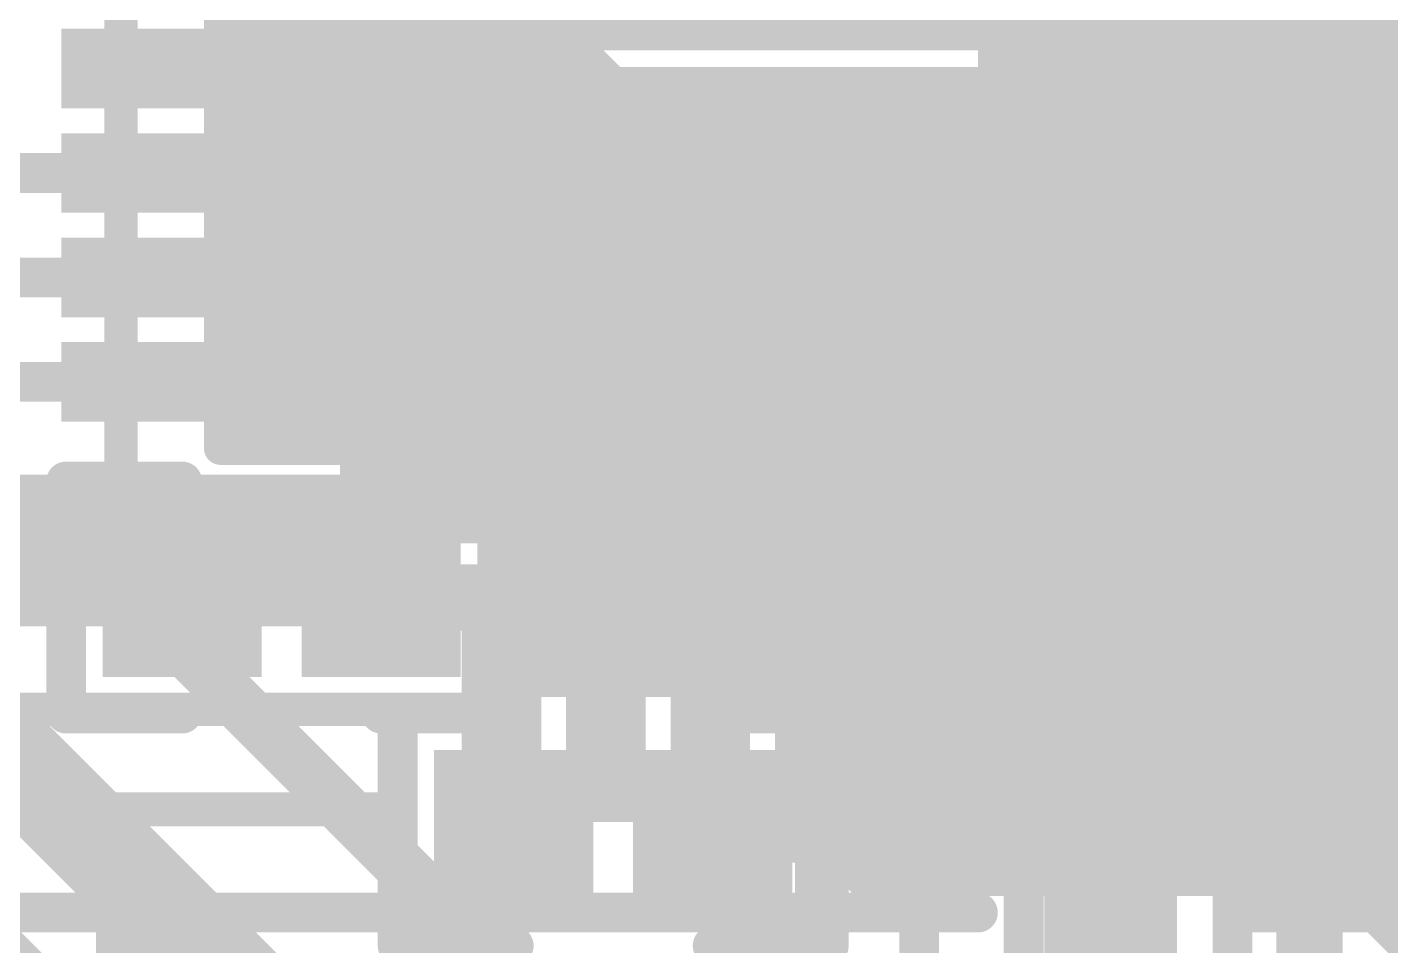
# Model space of a CAD drawing. Header units: millimetres. Extents: x 1.9 to 5.81, y 3 to 5.61.
# Drawn here: x 3.7033 to 4.1145, y 3.595 to 3.872 of the extents above; entities that cross this region are included whole.
import ezdxf

# ---------------------------------------------------------------- set-up
doc = ezdxf.new("R2010")
doc.units = ezdxf.units.MM
doc.header["$MEASUREMENT"] = 0
for name, color, linetype in [('BottomLayer', 5, 'Continuous'), ('BottomOverlay', 54, 'Continuous'), ('BottomPaste', 16, 'Continuous'), ('BottomSolder', 6, 'Continuous'), ('MultiLayer', 9, 'Continuous'), ('TopLayer', 1, 'Continuous'), ('TopOverlay', 2, 'Continuous'), ('TopPaste', 8, 'Continuous'), ('TopSolder', 216, 'Continuous')]:
    doc.layers.add(name, color=color, linetype=linetype)

msp = doc.modelspace()

# ---------------------------------------------------------------- linework, layer by layer
at = {"layer": 'BottomLayer'}
for points, const_width in [([(3.84398, 3.89102), (3.88, 3.855)], 0.01), ([(3.74756, 3.85953), (3.84047, 3.85953)], 0.01), ([(3.84047, 3.85953), (3.87, 3.83)], 0.01), ([(3.88, 3.855), (4.105, 3.855)], 0.01), ([(4.105, 3.855), (4.245, 3.715)], 0.01), ([(3.63697, 3.82803), (3.74756, 3.82803)], 0.012), ([(3.80256, 3.82953), (3.82805, 3.82953)], 0.01), ([(3.81, 3.6963), (3.81, 3.82953)], 0.01), ([(3.82, 3.7213), (3.82, 3.82953)], 0.01), ([(3.82805, 3.82953), (3.84877, 3.8088)], 0.01), ([(3.83, 3.7213), (3.83, 3.82757)], 0.01), ([(3.87, 3.83), (4.1, 3.83)], 0.01), ([(4.1, 3.83), (4.24, 3.69)], 0.01), ([(3.80256, 3.79804), (3.80256, 3.82653)], 0.01), ([(3.80256, 3.79804), (3.80256, 3.82653)], 0.01), ([(3.80256, 3.82), (3.83757, 3.82)], 0.01), ([(3.84, 3.7213), (3.84, 3.81757)], 0.01), ([(3.80256, 3.81), (3.84757, 3.81)], 0.01), ([(3.85, 3.7213), (3.85, 3.80764)], 0.01), ([(3.80256, 3.8), (3.87, 3.8)], 0.01), ([(3.86, 3.73243), (3.86, 3.80172)], 0.01), ([(3.87, 3.8), (4.08757, 3.8)], 0.01), ([(3.87, 3.8), (4.08757, 3.8)], 0.01), ([(3.87, 3.74243), (3.87, 3.8)], 0.01), ([(3.88, 3.75236), (3.88, 3.8)], 0.01), ([(3.89, 3.75828), (3.89, 3.8)], 0.01), ([(3.9, 3.76), (3.9, 3.8)], 0.01), ([(3.91, 3.76), (3.91, 3.8)], 0.01), ([(3.92, 3.76), (3.92, 3.8)], 0.01), ([(3.93, 3.76), (3.93, 3.8)], 0.01), ([(3.94, 3.76), (3.94, 3.8)], 0.01), ([(3.95, 3.76), (3.95, 3.8)], 0.01), ([(3.96, 3.76), (3.96, 3.8)], 0.01), ([(3.97, 3.76), (3.97, 3.8)], 0.01), ([(3.98, 3.76), (3.98, 3.8)], 0.01), ([(3.99, 3.76), (3.99, 3.8)], 0.01), ([(4, 3.76), (4, 3.8)], 0.01), ([(4.01, 3.76), (4.01, 3.8)], 0.01), ([(4.02, 3.76), (4.02, 3.8)], 0.01), ([(4.03, 3.76), (4.03, 3.8)], 0.01), ([(4.04, 3.76), (4.04, 3.8)], 0.01), ([(4.05, 3.76), (4.05, 3.8)], 0.01), ([(4.06, 3.76), (4.06, 3.8)], 0.01), ([(4.07, 3.76), (4.07, 3.8)], 0.01), ([(4.08, 3.76), (4.08, 3.8)], 0.01), ([(4.08757, 3.8), (4.12757, 3.76)], 0.01), ([(3.62846, 3.79653), (3.74756, 3.79653)], 0.012), ([(3.80256, 3.79503), (3.80256, 3.79804)], 0.01), ([(3.80256, 3.79503), (3.80256, 3.79804)], 0.01), ([(3.80256, 3.79503), (3.80256, 3.79804)], 0.01), ([(3.80256, 3.76354), (3.80256, 3.79503)], 0.01), ([(3.80256, 3.76354), (3.80256, 3.79503)], 0.01), ([(4.09, 3.76), (4.09, 3.79757)], 0.01), ([(3.80256, 3.79), (4.09757, 3.79)], 0.01), ([(4.1, 3.76), (4.1, 3.78757)], 0.01), ([(3.80256, 3.78), (4.10757, 3.78)], 0.01), ([(4.11, 3.76), (4.11, 3.77757)], 0.01), ([(3.80256, 3.77), (4.11757, 3.77)], 0.01), ([(3.61996, 3.76504), (3.74756, 3.76504)], 0.012), ([(3.80256, 3.73204), (3.80256, 3.76354)], 0.01), ([(3.80256, 3.76), (3.9, 3.76)], 0.01), ([(3.9, 3.76), (4.12757, 3.76)], 0.01), ([(3.9, 3.76), (4.12757, 3.76)], 0.01), ([(3.80256, 3.75), (3.87757, 3.75)], 0.01), ([(3.85659, 3.72902), (3.87877, 3.7512)], 0.01), ([(3.80256, 3.74), (3.86757, 3.74)], 0.01), ([(3.65743, 3.73), (3.85757, 3.73)], 0.01), ([(3.69256, 3.73204), (3.80256, 3.73204)], 0.01), ([(3.7, 3.6963), (3.7, 3.73204)], 0.01), ([(3.71, 3.6963), (3.71, 3.73204)], 0.01), ([(3.72, 3.6963), (3.72, 3.73204)], 0.01), ([(3.73, 3.6963), (3.73, 3.73204)], 0.01), ([(3.74, 3.6963), (3.74, 3.73204)], 0.01), ([(3.75, 3.6963), (3.75, 3.73204)], 0.01), ([(3.76, 3.6963), (3.76, 3.73204)], 0.01), ([(3.77, 3.6963), (3.77, 3.73204)], 0.01), ([(3.78, 3.6963), (3.78, 3.73204)], 0.01), ([(3.79, 3.6963), (3.79, 3.73204)], 0.01), ([(3.8, 3.6963), (3.8, 3.73204)], 0.01), ([(3.87779, 3.70779), (3.9, 3.73)], 0.01), ([(3.9, 3.73), (4.17, 3.73)], 0.01), ([(3.8133, 3.7213), (3.84479, 3.7213)], 0.01), ([(3.8133, 3.6963), (3.8133, 3.7213)], 0.01), ([(3.84479, 3.7213), (3.85101, 3.7213)], 0.01), ([(3.84479, 3.7213), (3.85101, 3.7213)], 0.01), ([(3.66743, 3.72), (3.8133, 3.72)], 0.01), ([(3.67743, 3.71), (3.8133, 3.71)], 0.01), ([(3.87779, 3.6663), (3.87779, 3.70779)], 0.01), ([(3.68743, 3.7), (3.8133, 3.7)], 0.01), ([(3.69113, 3.6963), (3.8133, 3.6963)], 0.01), ([(3.90929, 3.61929), (3.90929, 3.6663)], 0.012), ([(3.94079, 3.59579), (3.94079, 3.6663)], 0.012), ([(3.97228, 3.56728), (3.97228, 3.6663)], 0.012), ([(4.00378, 3.49622), (4.00378, 3.6663)], 0.012), ([(4.03528, 3.56473), (4.03528, 3.6663)], 0.012), ([(4.06677, 3.58823), (4.06677, 3.6663)], 0.012), ([(4.09827, 3.61673), (4.09827, 3.6663)], 0.012), ([(3.6787, 3.6663), (3.8463, 3.6663)], 0.01), ([(3.435, 3.636), (3.8133, 3.636)], 0.01), ([(3.6787, 3.6363), (3.8133, 3.6363)], 0.01), ([(3.895, 3.605), (3.90929, 3.61929)], 0.012), ([(4.09827, 3.61673), (4.125, 3.59)], 0.012), ([(3.435, 3.605), (3.895, 3.605)], 0.012), ([(3.91, 3.565), (3.94079, 3.59579)], 0.012)]:
    msp.add_lwpolyline(points, dxfattribs=dict(at, const_width=const_width))
for points, const_width in [([(3.74506, 3.85953, 1), (3.75006, 3.85953, 1)], 0.005), ([(3.83797, 3.85953, 1), (3.84297, 3.85953, 1)], 0.005), ([(3.83797, 3.85953, 1), (3.84297, 3.85953, 1)], 0.005), ([(3.8775, 3.855, 1), (3.8825, 3.855, 1)], 0.005), ([(3.8775, 3.855, 1), (3.8825, 3.855, 1)], 0.005), ([(4.1025, 3.855, 1), (4.1075, 3.855, 1)], 0.005), ([(4.1025, 3.855, 1), (4.1075, 3.855, 1)], 0.005), ([(3.74456, 3.82803, 1), (3.75056, 3.82803, 1)], 0.006), ([(3.80006, 3.82953, 1), (3.80506, 3.82953, 1)], 0.005), ([(3.8075, 3.82953, 1), (3.8125, 3.82953, 1)], 0.005), ([(3.8175, 3.82953, 1), (3.8225, 3.82953, 1)], 0.005), ([(3.82555, 3.82953, 1), (3.83055, 3.82953, 1)], 0.005), ([(3.82555, 3.82953, 1), (3.83055, 3.82953, 1)], 0.005), ([(3.8275, 3.82757, 1), (3.8325, 3.82757, 1)], 0.005), ([(3.8675, 3.83, 1), (3.8725, 3.83, 1)], 0.005), ([(3.8675, 3.83, 1), (3.8725, 3.83, 1)], 0.005), ([(4.0975, 3.83, 1), (4.1025, 3.83, 1)], 0.005), ([(4.0975, 3.83, 1), (4.1025, 3.83, 1)], 0.005), ([(3.80006, 3.82653, 1), (3.80506, 3.82653, 1)], 0.005), ([(3.80006, 3.82653, 1), (3.80506, 3.82653, 1)], 0.005), ([(3.80006, 3.82, 1), (3.80506, 3.82, 1)], 0.005), ([(3.83507, 3.82, 1), (3.84007, 3.82, 1)], 0.005), ([(3.8375, 3.81757, 1), (3.8425, 3.81757, 1)], 0.005), ([(3.80006, 3.81, 1), (3.80506, 3.81, 1)], 0.005), ([(3.84507, 3.81, 1), (3.85007, 3.81, 1)], 0.005), ([(3.84627, 3.8088, 1), (3.85127, 3.8088, 1)], 0.005), ([(3.84627, 3.8088, 1), (3.85127, 3.8088, 1)], 0.005), ([(3.84629, 3.80879, 1), (3.85129, 3.80879, 1)], 0.005), ([(3.8475, 3.80764, 1), (3.8525, 3.80764, 1)], 0.005), ([(3.80006, 3.8, 1), (3.80506, 3.8, 1)], 0.005), ([(3.8575, 3.80172, 1), (3.8625, 3.80172, 1)], 0.005), ([(3.8675, 3.8, 1), (3.8725, 3.8, 1)], 0.005), ([(3.8675, 3.8, 1), (3.8725, 3.8, 1)], 0.005), ([(3.8675, 3.8, 1), (3.8725, 3.8, 1)], 0.005), ([(3.8675, 3.8, 1), (3.8725, 3.8, 1)], 0.005), ([(3.8675, 3.8, 1), (3.8725, 3.8, 1)], 0.005), ([(3.8675, 3.8, 1), (3.8725, 3.8, 1)], 0.005), ([(3.8775, 3.8, 1), (3.8825, 3.8, 1)], 0.005), ([(3.8875, 3.8, 1), (3.8925, 3.8, 1)], 0.005), ([(3.8975, 3.8, 1), (3.9025, 3.8, 1)], 0.005), ([(3.9075, 3.8, 1), (3.9125, 3.8, 1)], 0.005), ([(3.9175, 3.8, 1), (3.9225, 3.8, 1)], 0.005), ([(3.9275, 3.8, 1), (3.9325, 3.8, 1)], 0.005), ([(3.9375, 3.8, 1), (3.9425, 3.8, 1)], 0.005), ([(3.9475, 3.8, 1), (3.9525, 3.8, 1)], 0.005), ([(3.965, 3.785, 1), (3.985, 3.785, 1)], 0.02), ([(3.9575, 3.8, 1), (3.9625, 3.8, 1)], 0.005), ([(3.9675, 3.8, 1), (3.9725, 3.8, 1)], 0.005), ([(3.9775, 3.8, 1), (3.9825, 3.8, 1)], 0.005), ([(3.9875, 3.8, 1), (3.9925, 3.8, 1)], 0.005), ([(3.9975, 3.8, 1), (4.0025, 3.8, 1)], 0.005), ([(4.0075, 3.8, 1), (4.0125, 3.8, 1)], 0.005), ([(4.0175, 3.8, 1), (4.0225, 3.8, 1)], 0.005), ([(4.0275, 3.8, 1), (4.0325, 3.8, 1)], 0.005), ([(4.0375, 3.8, 1), (4.0425, 3.8, 1)], 0.005), ([(4.0475, 3.8, 1), (4.0525, 3.8, 1)], 0.005), ([(4.0575, 3.8, 1), (4.0625, 3.8, 1)], 0.005), ([(4.0675, 3.8, 1), (4.0725, 3.8, 1)], 0.005), ([(4.0775, 3.8, 1), (4.0825, 3.8, 1)], 0.005), ([(4.08507, 3.8, 1), (4.09007, 3.8, 1)], 0.005), ([(4.08507, 3.8, 1), (4.09007, 3.8, 1)], 0.005), ([(4.08507, 3.8, 1), (4.09007, 3.8, 1)], 0.005), ([(3.74456, 3.79653, 1), (3.75056, 3.79653, 1)], 0.006), ([(3.80006, 3.79804, 1), (3.80506, 3.79804, 1)], 0.005), ([(3.80006, 3.79804, 1), (3.80506, 3.79804, 1)], 0.005), ([(3.80006, 3.79804, 1), (3.80506, 3.79804, 1)], 0.005), ([(3.80006, 3.79804, 1), (3.80506, 3.79804, 1)], 0.005), ([(3.80006, 3.79804, 1), (3.80506, 3.79804, 1)], 0.005), ([(3.80006, 3.79503, 1), (3.80506, 3.79503, 1)], 0.005), ([(3.80006, 3.79503, 1), (3.80506, 3.79503, 1)], 0.005), ([(3.80006, 3.79503, 1), (3.80506, 3.79503, 1)], 0.005), ([(3.80006, 3.79503, 1), (3.80506, 3.79503, 1)], 0.005), ([(3.80006, 3.79503, 1), (3.80506, 3.79503, 1)], 0.005), ([(4.0875, 3.79757, 1), (4.0925, 3.79757, 1)], 0.005), ([(3.80006, 3.79, 1), (3.80506, 3.79, 1)], 0.005), ([(4.09507, 3.79, 1), (4.10007, 3.79, 1)], 0.005), ([(4.0975, 3.78757, 1), (4.1025, 3.78757, 1)], 0.005), ([(3.80006, 3.78, 1), (3.80506, 3.78, 1)], 0.005), ([(4.10507, 3.78, 1), (4.11007, 3.78, 1)], 0.005), ([(4.1075, 3.77757, 1), (4.1125, 3.77757, 1)], 0.005), ([(3.80006, 3.77, 1), (3.80506, 3.77, 1)], 0.005), ([(4.11507, 3.77, 1), (4.12007, 3.77, 1)], 0.005), ([(3.74456, 3.76504, 1), (3.75056, 3.76504, 1)], 0.006), ([(3.80006, 3.76354, 1), (3.80506, 3.76354, 1)], 0.005), ([(3.80006, 3.76354, 1), (3.80506, 3.76354, 1)], 0.005), ([(3.80006, 3.76354, 1), (3.80506, 3.76354, 1)], 0.005), ([(3.80006, 3.76, 1), (3.80506, 3.76, 1)], 0.005), ([(3.8875, 3.75828, 1), (3.8925, 3.75828, 1)], 0.005), ([(3.8975, 3.76, 1), (3.9025, 3.76, 1)], 0.005), ([(3.8975, 3.76, 1), (3.9025, 3.76, 1)], 0.005), ([(3.8975, 3.76, 1), (3.9025, 3.76, 1)], 0.005), ([(3.8975, 3.76, 1), (3.9025, 3.76, 1)], 0.005), ([(3.8975, 3.76, 1), (3.9025, 3.76, 1)], 0.005), ([(3.8975, 3.76, 1), (3.9025, 3.76, 1)], 0.005), ([(3.9075, 3.76, 1), (3.9125, 3.76, 1)], 0.005), ([(3.9175, 3.76, 1), (3.9225, 3.76, 1)], 0.005), ([(3.9275, 3.76, 1), (3.9325, 3.76, 1)], 0.005), ([(3.9375, 3.76, 1), (3.9425, 3.76, 1)], 0.005), ([(3.9475, 3.76, 1), (3.9525, 3.76, 1)], 0.005), ([(3.9575, 3.76, 1), (3.9625, 3.76, 1)], 0.005), ([(3.9675, 3.76, 1), (3.9725, 3.76, 1)], 0.005), ([(3.9775, 3.76, 1), (3.9825, 3.76, 1)], 0.005), ([(3.9875, 3.76, 1), (3.9925, 3.76, 1)], 0.005), ([(3.9975, 3.76, 1), (4.0025, 3.76, 1)], 0.005), ([(4.0075, 3.76, 1), (4.0125, 3.76, 1)], 0.005), ([(4.0175, 3.76, 1), (4.0225, 3.76, 1)], 0.005), ([(4.0275, 3.76, 1), (4.0325, 3.76, 1)], 0.005), ([(4.0375, 3.76, 1), (4.0425, 3.76, 1)], 0.005), ([(4.0475, 3.76, 1), (4.0525, 3.76, 1)], 0.005), ([(4.0575, 3.76, 1), (4.0625, 3.76, 1)], 0.005), ([(4.0675, 3.76, 1), (4.0725, 3.76, 1)], 0.005), ([(4.0775, 3.76, 1), (4.0825, 3.76, 1)], 0.005), ([(4.0875, 3.76, 1), (4.0925, 3.76, 1)], 0.005), ([(4.0975, 3.76, 1), (4.1025, 3.76, 1)], 0.005), ([(4.1075, 3.76, 1), (4.1125, 3.76, 1)], 0.005), ([(3.80006, 3.75, 1), (3.80506, 3.75, 1)], 0.005), ([(3.87507, 3.75, 1), (3.88007, 3.75, 1)], 0.005), ([(3.87627, 3.7512, 1), (3.88127, 3.7512, 1)], 0.005), ([(3.87627, 3.7512, 1), (3.88127, 3.7512, 1)], 0.005), ([(3.87629, 3.75121, 1), (3.88129, 3.75121, 1)], 0.005), ([(3.8775, 3.75236, 1), (3.8825, 3.75236, 1)], 0.005), ([(3.8675, 3.74243, 1), (3.8725, 3.74243, 1)], 0.005), ([(3.80006, 3.74, 1), (3.80506, 3.74, 1)], 0.005), ([(3.86507, 3.74, 1), (3.87007, 3.74, 1)], 0.005), ([(3.6975, 3.73204, 1), (3.7025, 3.73204, 1)], 0.005), ([(3.7075, 3.73204, 1), (3.7125, 3.73204, 1)], 0.005), ([(3.7175, 3.73204, 1), (3.7225, 3.73204, 1)], 0.005), ([(3.7275, 3.73204, 1), (3.7325, 3.73204, 1)], 0.005), ([(3.7375, 3.73204, 1), (3.7425, 3.73204, 1)], 0.005), ([(3.7475, 3.73204, 1), (3.7525, 3.73204, 1)], 0.005), ([(3.7575, 3.73204, 1), (3.7625, 3.73204, 1)], 0.005), ([(3.7675, 3.73204, 1), (3.7725, 3.73204, 1)], 0.005), ([(3.7775, 3.73204, 1), (3.7825, 3.73204, 1)], 0.005), ([(3.7875, 3.73204, 1), (3.7925, 3.73204, 1)], 0.005), ([(3.7975, 3.73204, 1), (3.8025, 3.73204, 1)], 0.005), ([(3.80006, 3.73204, 1), (3.80506, 3.73204, 1)], 0.005), ([(3.80006, 3.73204, 1), (3.80506, 3.73204, 1)], 0.005), ([(3.85408, 3.72901, 1), (3.85908, 3.72901, 1)], 0.005), ([(3.85409, 3.72902, 1), (3.85909, 3.72902, 1)], 0.005), ([(3.85409, 3.72902, 1), (3.85909, 3.72902, 1)], 0.005), ([(3.85507, 3.73, 1), (3.86007, 3.73, 1)], 0.005), ([(3.8575, 3.73243, 1), (3.8625, 3.73243, 1)], 0.005), ([(3.8975, 3.73, 1), (3.9025, 3.73, 1)], 0.005), ([(3.8975, 3.73, 1), (3.9025, 3.73, 1)], 0.005), ([(3.8108, 3.7213, 1), (3.8158, 3.7213, 1)], 0.005), ([(3.8108, 3.7213, 1), (3.8158, 3.7213, 1)], 0.005), ([(3.8175, 3.7213, 1), (3.8225, 3.7213, 1)], 0.005), ([(3.8275, 3.7213, 1), (3.8325, 3.7213, 1)], 0.005), ([(3.8375, 3.7213, 1), (3.8425, 3.7213, 1)], 0.005), ([(3.8423, 3.7213, 1), (3.84729, 3.7213, 1)], 0.005), ([(3.8423, 3.7213, 1), (3.84729, 3.7213, 1)], 0.005), ([(3.8423, 3.7213, 1), (3.84729, 3.7213, 1)], 0.005), ([(3.8475, 3.7213, 1), (3.8525, 3.7213, 1)], 0.005), ([(3.84851, 3.7213, 1), (3.85351, 3.7213, 1)], 0.005), ([(3.84851, 3.7213, 1), (3.85351, 3.7213, 1)], 0.005), ([(3.84851, 3.7213, 1), (3.85351, 3.7213, 1)], 0.005), ([(3.84851, 3.7213, 1), (3.85351, 3.7213, 1)], 0.005), ([(3.8108, 3.72, 1), (3.8158, 3.72, 1)], 0.005), ([(3.8108, 3.71, 1), (3.8158, 3.71, 1)], 0.005), ([(3.87529, 3.70779, 1), (3.88029, 3.70779, 1)], 0.005), ([(3.87529, 3.70779, 1), (3.88029, 3.70779, 1)], 0.005), ([(3.6975, 3.6963, 1), (3.7025, 3.6963, 1)], 0.005), ([(3.7075, 3.6963, 1), (3.7125, 3.6963, 1)], 0.005), ([(3.7175, 3.6963, 1), (3.7225, 3.6963, 1)], 0.005), ([(3.7275, 3.6963, 1), (3.7325, 3.6963, 1)], 0.005), ([(3.7375, 3.6963, 1), (3.7425, 3.6963, 1)], 0.005), ([(3.7475, 3.6963, 1), (3.7525, 3.6963, 1)], 0.005), ([(3.7575, 3.6963, 1), (3.7625, 3.6963, 1)], 0.005), ([(3.7675, 3.6963, 1), (3.7725, 3.6963, 1)], 0.005), ([(3.7775, 3.6963, 1), (3.7825, 3.6963, 1)], 0.005), ([(3.7875, 3.6963, 1), (3.7925, 3.6963, 1)], 0.005), ([(3.7975, 3.6963, 1), (3.8025, 3.6963, 1)], 0.005), ([(3.8075, 3.6963, 1), (3.8125, 3.6963, 1)], 0.005), ([(3.8108, 3.7, 1), (3.8158, 3.7, 1)], 0.005), ([(3.8108, 3.6963, 1), (3.8158, 3.6963, 1)], 0.005), ([(3.8108, 3.6963, 1), (3.8158, 3.6963, 1)], 0.005), ([(3.90629, 3.6663, 1), (3.91229, 3.6663, 1)], 0.006), ([(3.93779, 3.6663, 1), (3.94379, 3.6663, 1)], 0.006), ([(3.96928, 3.6663, 1), (3.97528, 3.6663, 1)], 0.006), ([(4.00078, 3.6663, 1), (4.00678, 3.6663, 1)], 0.006), ([(4.03228, 3.6663, 1), (4.03827, 3.6663, 1)], 0.006), ([(4.06377, 3.6663, 1), (4.06977, 3.6663, 1)], 0.006), ([(4.09527, 3.6663, 1), (4.10127, 3.6663, 1)], 0.006), ([(3.8438, 3.6663, 1), (3.8488, 3.6663, 1)], 0.005), ([(3.87529, 3.6663, 1), (3.88029, 3.6663, 1)], 0.005), ([(3.8108, 3.6363, 1), (3.8158, 3.6363, 1)], 0.005), ([(3.8108, 3.636, 1), (3.8158, 3.636, 1)], 0.005), ([(3.90629, 3.61929, 1), (3.91229, 3.61929, 1)], 0.006), ([(3.90629, 3.61929, 1), (3.91229, 3.61929, 1)], 0.006), ([(4.09527, 3.61673, 1), (4.10127, 3.61673, 1)], 0.006), ([(4.09527, 3.61673, 1), (4.10127, 3.61673, 1)], 0.006), ([(3.892, 3.605, 1), (3.898, 3.605, 1)], 0.006), ([(3.892, 3.605, 1), (3.898, 3.605, 1)], 0.006), ([(3.93779, 3.59579, 1), (3.94379, 3.59579, 1)], 0.006), ([(3.93779, 3.59579, 1), (3.94379, 3.59579, 1)], 0.006)]:
    msp.add_lwpolyline(points, format="xyb", close=True, dxfattribs=dict(at, const_width=const_width))
at = {"layer": 'BottomLayer', "const_width": 0.01}
for points in [[(3.87, 3.8, -0.19906), (3.84877, 3.8088)], [(3.87, 3.8, -0.198912), (3.84879, 3.80879)], [(3.87877, 3.7512, -0.19906), (3.9, 3.76)], [(3.87879, 3.75121, -0.198912), (3.9, 3.76)], [(3.85101, 3.7213, -0.079933), (3.85659, 3.72902)], [(3.85101, 3.7213, -0.07979), (3.85658, 3.72901)]]:
    msp.add_lwpolyline(points, format="xyb", dxfattribs=at)
at = {"layer": 'BottomLayer'}
for points in [[(3.77756, 3.85153), (3.77756, 3.86753), (3.71756, 3.85153), (3.71756, 3.86753)], [(3.77756, 3.82003), (3.77756, 3.83603), (3.71756, 3.82003), (3.71756, 3.83603)], [(3.77756, 3.78853), (3.77756, 3.80454), (3.71756, 3.78853), (3.71756, 3.80454)], [(3.77756, 3.75704), (3.77756, 3.77304), (3.71756, 3.75704), (3.71756, 3.77304)], [(3.8543, 3.6963), (3.8383, 3.6963), (3.8543, 3.6363), (3.8383, 3.6363)], [(3.88579, 3.6963), (3.86979, 3.6963), (3.88579, 3.6363), (3.86979, 3.6363)], [(3.91729, 3.6963), (3.90129, 3.6963), (3.91729, 3.6363), (3.90129, 3.6363)], [(3.94879, 3.6963), (3.93279, 3.6963), (3.94879, 3.6363), (3.93279, 3.6363)], [(3.98028, 3.6963), (3.96428, 3.6963), (3.98028, 3.6363), (3.96428, 3.6363)], [(4.01178, 3.6963), (3.99578, 3.6963), (4.01178, 3.6363), (3.99578, 3.6363)], [(4.04328, 3.6963), (4.02728, 3.6963), (4.04328, 3.6363), (4.02728, 3.6363)], [(4.07477, 3.6963), (4.05877, 3.6963), (4.07477, 3.6363), (4.05877, 3.6363)], [(4.10627, 3.6963), (4.09027, 3.6963), (4.10627, 3.6363), (4.09027, 3.6363)]]:
    msp.add_solid(points, dxfattribs=at)
at = {"layer": 'BottomOverlay', "const_width": 0.00787}
for points in [[(3.82799, 3.74673), (3.82799, 4.09831)], [(3.82799, 3.74673), (4.17957, 3.74673)]]:
    msp.add_lwpolyline(points, dxfattribs=at)
at = {"layer": 'BottomOverlay', "const_width": 0.00394}
msp.add_lwpolyline([(3.82602, 3.74673, 1), (3.82996, 3.74673, 1)], format="xyb", close=True, dxfattribs=at)
msp.add_lwpolyline([(3.82602, 3.74673, 1), (3.82996, 3.74673, 1)], format="xyb", close=True, dxfattribs=at)
at = {"layer": 'BottomPaste'}
for points in [[(3.77756, 3.85153), (3.77756, 3.86753), (3.71756, 3.85153), (3.71756, 3.86753)], [(3.77756, 3.85153), (3.77756, 3.86753), (3.71756, 3.85153), (3.71756, 3.86753)], [(3.77756, 3.82003), (3.77756, 3.83603), (3.71756, 3.82003), (3.71756, 3.83603)], [(3.77756, 3.82003), (3.77756, 3.83603), (3.71756, 3.82003), (3.71756, 3.83603)], [(3.77756, 3.78853), (3.77756, 3.80454), (3.71756, 3.78853), (3.71756, 3.80454)], [(3.77756, 3.78853), (3.77756, 3.80454), (3.71756, 3.78853), (3.71756, 3.80454)], [(3.77756, 3.75704), (3.77756, 3.77304), (3.71756, 3.75704), (3.71756, 3.77304)], [(3.77756, 3.75704), (3.77756, 3.77304), (3.71756, 3.75704), (3.71756, 3.77304)], [(3.8543, 3.6963), (3.8383, 3.6963), (3.8543, 3.6363), (3.8383, 3.6363)], [(3.8543, 3.6963), (3.8383, 3.6963), (3.8543, 3.6363), (3.8383, 3.6363)], [(3.88579, 3.6963), (3.86979, 3.6963), (3.88579, 3.6363), (3.86979, 3.6363)], [(3.88579, 3.6963), (3.86979, 3.6963), (3.88579, 3.6363), (3.86979, 3.6363)], [(3.91729, 3.6963), (3.90129, 3.6963), (3.91729, 3.6363), (3.90129, 3.6363)], [(3.91729, 3.6963), (3.90129, 3.6963), (3.91729, 3.6363), (3.90129, 3.6363)], [(3.94879, 3.6963), (3.93279, 3.6963), (3.94879, 3.6363), (3.93279, 3.6363)], [(3.94879, 3.6963), (3.93279, 3.6963), (3.94879, 3.6363), (3.93279, 3.6363)], [(3.98028, 3.6963), (3.96428, 3.6963), (3.98028, 3.6363), (3.96428, 3.6363)], [(3.98028, 3.6963), (3.96428, 3.6963), (3.98028, 3.6363), (3.96428, 3.6363)], [(4.01178, 3.6963), (3.99578, 3.6963), (4.01178, 3.6363), (3.99578, 3.6363)], [(4.01178, 3.6963), (3.99578, 3.6963), (4.01178, 3.6363), (3.99578, 3.6363)], [(4.04328, 3.6963), (4.02728, 3.6963), (4.04328, 3.6363), (4.02728, 3.6363)], [(4.04328, 3.6963), (4.02728, 3.6963), (4.04328, 3.6363), (4.02728, 3.6363)], [(4.07477, 3.6963), (4.05877, 3.6963), (4.07477, 3.6363), (4.05877, 3.6363)], [(4.07477, 3.6963), (4.05877, 3.6963), (4.07477, 3.6363), (4.05877, 3.6363)], [(4.10627, 3.6963), (4.09027, 3.6963), (4.10627, 3.6363), (4.09027, 3.6363)], [(4.10627, 3.6963), (4.09027, 3.6963), (4.10627, 3.6363), (4.09027, 3.6363)]]:
    msp.add_solid(points, dxfattribs=at)
at = {"layer": 'BottomSolder', "const_width": 0.024}
msp.add_lwpolyline([(3.963, 3.785, 1), (3.987, 3.785, 1)], format="xyb", close=True, dxfattribs=at)
msp.add_lwpolyline([(3.963, 3.785, 1), (3.987, 3.785, 1)], format="xyb", close=True, dxfattribs=at)
at = {"layer": 'BottomSolder'}
for points in [[(3.78156, 3.84753), (3.78156, 3.87153), (3.71356, 3.84753), (3.71356, 3.87153)], [(3.78156, 3.84753), (3.78156, 3.87153), (3.71356, 3.84753), (3.71356, 3.87153)], [(3.78156, 3.81603), (3.78156, 3.84003), (3.71356, 3.81603), (3.71356, 3.84003)], [(3.78156, 3.81603), (3.78156, 3.84003), (3.71356, 3.81603), (3.71356, 3.84003)], [(3.78156, 3.78453), (3.78156, 3.80854), (3.71356, 3.78453), (3.71356, 3.80854)], [(3.78156, 3.78453), (3.78156, 3.80854), (3.71356, 3.78453), (3.71356, 3.80854)], [(3.78156, 3.75304), (3.78156, 3.77704), (3.71356, 3.75304), (3.71356, 3.77704)], [(3.78156, 3.75304), (3.78156, 3.77704), (3.71356, 3.75304), (3.71356, 3.77704)], [(3.8583, 3.7003), (3.8343, 3.7003), (3.8583, 3.6323), (3.8343, 3.6323)], [(3.8583, 3.7003), (3.8343, 3.7003), (3.8583, 3.6323), (3.8343, 3.6323)], [(3.88979, 3.7003), (3.86579, 3.7003), (3.88979, 3.6323), (3.86579, 3.6323)], [(3.88979, 3.7003), (3.86579, 3.7003), (3.88979, 3.6323), (3.86579, 3.6323)], [(3.92129, 3.7003), (3.89729, 3.7003), (3.92129, 3.6323), (3.89729, 3.6323)], [(3.92129, 3.7003), (3.89729, 3.7003), (3.92129, 3.6323), (3.89729, 3.6323)], [(3.95279, 3.7003), (3.92879, 3.7003), (3.95279, 3.6323), (3.92879, 3.6323)], [(3.95279, 3.7003), (3.92879, 3.7003), (3.95279, 3.6323), (3.92879, 3.6323)], [(3.98428, 3.7003), (3.96028, 3.7003), (3.98428, 3.6323), (3.96028, 3.6323)], [(3.98428, 3.7003), (3.96028, 3.7003), (3.98428, 3.6323), (3.96028, 3.6323)], [(4.01578, 3.7003), (3.99178, 3.7003), (4.01578, 3.6323), (3.99178, 3.6323)], [(4.01578, 3.7003), (3.99178, 3.7003), (4.01578, 3.6323), (3.99178, 3.6323)], [(4.04727, 3.7003), (4.02327, 3.7003), (4.04727, 3.6323), (4.02327, 3.6323)], [(4.04727, 3.7003), (4.02327, 3.7003), (4.04727, 3.6323), (4.02327, 3.6323)], [(4.07877, 3.7003), (4.05477, 3.7003), (4.07877, 3.6323), (4.05477, 3.6323)], [(4.07877, 3.7003), (4.05477, 3.7003), (4.07877, 3.6323), (4.05477, 3.6323)], [(4.11027, 3.7003), (4.08627, 3.7003), (4.11027, 3.6323), (4.08627, 3.6323)], [(4.11027, 3.7003), (4.08627, 3.7003), (4.11027, 3.6323), (4.08627, 3.6323)]]:
    msp.add_solid(points, dxfattribs=at)
at = {"layer": 'MultiLayer', "const_width": 0.02}
msp.add_lwpolyline([(3.965, 3.785, 1), (3.985, 3.785, 1)], format="xyb", close=True, dxfattribs=at)
at = {"layer": 'TopLayer'}
for points, const_width in [([(3.73157, 3.70343), (3.73157, 3.99)], 0.01), ([(3.865, 3.855), (3.865, 3.975)], 0.01), ([(4.11, 3.615), (4.11, 3.95969)], 0.01), ([(4.1, 3.615), (4.1, 3.95613)], 0.01), ([(3.995, 3.855), (3.995, 3.94902)], 0.01), ([(4.09, 3.615), (4.09, 3.94902)], 0.01), ([(4, 3.615), (4, 3.94672)], 0.01), ([(4.01, 3.615), (4.01, 3.945)], 0.01), ([(4.02, 3.51899), (4.02, 3.945)], 0.01), ([(4.03, 3.52), (4.03, 3.945)], 0.01), ([(4.04, 3.51899), (4.04, 3.945)], 0.01), ([(4.05, 3.615), (4.05, 3.945)], 0.01), ([(4.06, 3.615), (4.06, 3.945)], 0.01), ([(4.07, 3.615), (4.07, 3.945)], 0.01), ([(4.08, 3.615), (4.08, 3.94542)], 0.01), ([(3.76158, 3.745), (3.76158, 3.9165)], 0.01), ([(3.77, 3.745), (3.77, 3.91501)], 0.01), ([(3.78, 3.745), (3.78, 3.9164)], 0.01), ([(3.79, 3.745), (3.79, 3.91501)], 0.01), ([(3.8, 3.745), (3.8, 3.915)], 0.01), ([(3.81, 3.745), (3.81, 3.915)], 0.01), ([(3.82, 3.745), (3.82, 3.915)], 0.01), ([(3.83, 3.745), (3.83, 3.915)], 0.01), ([(3.84, 3.745), (3.84, 3.915)], 0.01), ([(3.85, 3.745), (3.85, 3.915)], 0.01), ([(3.86, 3.675), (3.86, 3.915)], 0.01), ([(3.865, 3.885), (4.005, 3.885)], 0.04), ([(3.76158, 3.87), (3.865, 3.87)], 0.01), ([(3.995, 3.87), (4.15146, 3.87)], 0.01), ([(3.76158, 3.86), (3.865, 3.86)], 0.01), ([(3.995, 3.86), (4.14469, 3.86)], 0.01), ([(3.865, 3.855), (3.995, 3.855)], 0.01), ([(3.87, 3.675), (3.87, 3.855)], 0.01), ([(3.88, 3.675), (3.88, 3.855)], 0.01), ([(3.89, 3.675), (3.89, 3.855)], 0.01), ([(3.9, 3.675), (3.9, 3.855)], 0.01), ([(3.91, 3.675), (3.91, 3.855)], 0.01), ([(3.92, 3.675), (3.92, 3.855)], 0.01), ([(3.93, 3.675), (3.93, 3.855)], 0.01), ([(3.94, 3.675), (3.94, 3.855)], 0.01), ([(3.95, 3.675), (3.95, 3.855)], 0.01), ([(3.96, 3.615), (3.96, 3.855)], 0.01), ([(3.97, 3.615), (3.97, 3.855)], 0.01), ([(3.98, 3.615), (3.98, 3.855)], 0.01), ([(3.99, 3.615), (3.99, 3.855)], 0.01), ([(3.76158, 3.85), (4.14113, 3.85)], 0.01), ([(3.76158, 3.84), (4.14, 3.84)], 0.01), ([(3.76158, 3.83), (4.14113, 3.83)], 0.01), ([(3.76158, 3.82), (4.14469, 3.82)], 0.01), ([(3.76158, 3.81), (4.15146, 3.81)], 0.01), ([(3.76158, 3.8), (4.16438, 3.8)], 0.01), ([(3.76158, 3.79), (4.19257, 3.79)], 0.01), ([(3.76158, 3.78), (4.20257, 3.78)], 0.01), ([(3.76158, 3.77), (4.21257, 3.77)], 0.01), ([(3.76158, 3.76), (4.22257, 3.76)], 0.01), ([(3.76158, 3.75), (4.23257, 3.75)], 0.01), ([(3.76158, 3.745), (3.765, 3.745)], 0.01), ([(3.765, 3.745), (3.795, 3.745)], 0.01), ([(3.765, 3.745), (3.795, 3.745)], 0.01), ([(3.795, 3.745), (3.855, 3.745)], 0.01), ([(3.81, 3.7), (3.81, 3.74)], 0.02), ([(3.855, 3.675), (3.855, 3.745)], 0.01), ([(3.855, 3.74), (4.24257, 3.74)], 0.01), ([(3.855, 3.73), (4.25257, 3.73)], 0.01), ([(3.855, 3.72), (4.26257, 3.72)], 0.01), ([(3.855, 3.71), (4.27257, 3.71)], 0.01), ([(3.73157, 3.70343), (3.86, 3.575)], 0.016), ([(3.81, 3.7), (3.85, 3.7)], 0.02), ([(3.855, 3.7), (4.28257, 3.7)], 0.01), ([(3.665, 3.685), (3.78, 3.57)], 0.03), ([(3.855, 3.69), (4.29, 3.69)], 0.01), ([(3.855, 3.68), (4.29, 3.68)], 0.01), ([(3.855, 3.675), (3.865, 3.675)], 0.01), ([(3.865, 3.675), (3.895, 3.675)], 0.01), ([(3.865, 3.675), (3.895, 3.675)], 0.01), ([(3.895, 3.675), (3.955, 3.675)], 0.01), ([(3.91, 3.63), (3.91, 3.67)], 0.02), ([(3.955, 3.615), (3.955, 3.675)], 0.01), ([(3.955, 3.67), (4.29, 3.67)], 0.01), ([(3.955, 3.66), (4.29, 3.66)], 0.01), ([(3.63672, 3.65672), (3.725, 3.56843)], 0.01), ([(3.955, 3.65), (4.29, 3.65)], 0.01), ([(3.955, 3.64), (4.29, 3.64)], 0.01), ([(3.91, 3.63), (3.95, 3.63)], 0.02), ([(3.955, 3.63), (4.29, 3.63)], 0.01), ([(3.955, 3.62), (4.29, 3.62)], 0.01), ([(3.955, 3.615), (4.015, 3.615)], 0.01), ([(4.015, 3.5177), (4.015, 3.615)], 0.01), ([(4.045, 3.615), (4.135, 3.615)], 0.01), ([(4.045, 3.5177), (4.045, 3.615)], 0.01), ([(4.09, 3.56), (4.09, 3.61)], 0.02), ([(4.015, 3.61), (4.045, 3.61)], 0.01), ([(4.015, 3.6), (4.045, 3.6)], 0.01), ([(3.7, 3.52), (3.7, 3.59343)], 0.01), ([(3.44031, 3.59), (3.70343, 3.59)], 0.01), ([(4.015, 3.59), (4.045, 3.59)], 0.01)]:
    msp.add_lwpolyline(points, dxfattribs=dict(at, const_width=const_width))
for points, const_width in [([(3.855, 3.885, 1), (3.875, 3.885, 1)], 0.02), ([(3.995, 3.885, 1), (4.015, 3.885, 1)], 0.02), ([(3.75908, 3.87, 1), (3.76408, 3.87, 1)], 0.005), ([(3.8625, 3.87, 1), (3.8675, 3.87, 1)], 0.005), ([(3.9925, 3.87, 1), (3.9975, 3.87, 1)], 0.005), ([(3.75908, 3.86, 1), (3.76408, 3.86, 1)], 0.005), ([(3.8625, 3.86, 1), (3.8675, 3.86, 1)], 0.005), ([(3.9925, 3.86, 1), (3.9975, 3.86, 1)], 0.005), ([(3.8625, 3.855, 1), (3.8675, 3.855, 1)], 0.005), ([(3.8625, 3.855, 1), (3.8675, 3.855, 1)], 0.005), ([(3.8675, 3.855, 1), (3.8725, 3.855, 1)], 0.005), ([(3.8775, 3.855, 1), (3.8825, 3.855, 1)], 0.005), ([(3.8875, 3.855, 1), (3.8925, 3.855, 1)], 0.005), ([(3.8975, 3.855, 1), (3.9025, 3.855, 1)], 0.005), ([(3.9075, 3.855, 1), (3.9125, 3.855, 1)], 0.005), ([(3.9175, 3.855, 1), (3.9225, 3.855, 1)], 0.005), ([(3.9275, 3.855, 1), (3.9325, 3.855, 1)], 0.005), ([(3.9375, 3.855, 1), (3.9425, 3.855, 1)], 0.005), ([(3.9475, 3.855, 1), (3.9525, 3.855, 1)], 0.005), ([(3.9575, 3.855, 1), (3.9625, 3.855, 1)], 0.005), ([(3.9675, 3.855, 1), (3.9725, 3.855, 1)], 0.005), ([(3.9775, 3.855, 1), (3.9825, 3.855, 1)], 0.005), ([(3.9875, 3.855, 1), (3.9925, 3.855, 1)], 0.005), ([(3.9925, 3.855, 1), (3.9975, 3.855, 1)], 0.005), ([(3.9925, 3.855, 1), (3.9975, 3.855, 1)], 0.005), ([(3.75908, 3.85, 1), (3.76408, 3.85, 1)], 0.005), ([(3.75908, 3.84, 1), (3.76408, 3.84, 1)], 0.005), ([(3.75908, 3.83, 1), (3.76408, 3.83, 1)], 0.005), ([(3.75908, 3.82, 1), (3.76408, 3.82, 1)], 0.005), ([(3.75908, 3.81, 1), (3.76408, 3.81, 1)], 0.005), ([(3.75908, 3.8, 1), (3.76408, 3.8, 1)], 0.005), ([(3.965, 3.785, 1), (3.985, 3.785, 1)], 0.02), ([(3.75908, 3.79, 1), (3.76408, 3.79, 1)], 0.005), ([(3.75908, 3.78, 1), (3.76408, 3.78, 1)], 0.005), ([(3.75908, 3.77, 1), (3.76408, 3.77, 1)], 0.005), ([(3.75908, 3.76, 1), (3.76408, 3.76, 1)], 0.005), ([(3.75908, 3.75, 1), (3.76408, 3.75, 1)], 0.005), ([(3.75908, 3.745, 1), (3.76408, 3.745, 1)], 0.005), ([(3.75908, 3.745, 1), (3.76408, 3.745, 1)], 0.005), ([(3.7625, 3.745, 1), (3.7675, 3.745, 1)], 0.005), ([(3.7625, 3.745, 1), (3.7675, 3.745, 1)], 0.005), ([(3.7625, 3.745, 1), (3.7675, 3.745, 1)], 0.005), ([(3.7675, 3.745, 1), (3.7725, 3.745, 1)], 0.005), ([(3.7775, 3.745, 1), (3.7825, 3.745, 1)], 0.005), ([(3.7875, 3.745, 1), (3.7925, 3.745, 1)], 0.005), ([(3.7925, 3.745, 1), (3.7975, 3.745, 1)], 0.005), ([(3.7925, 3.745, 1), (3.7975, 3.745, 1)], 0.005), ([(3.7925, 3.745, 1), (3.7975, 3.745, 1)], 0.005), ([(3.7975, 3.745, 1), (3.8025, 3.745, 1)], 0.005), ([(3.805, 3.74, 1), (3.815, 3.74, 1)], 0.01), ([(3.8075, 3.745, 1), (3.8125, 3.745, 1)], 0.005), ([(3.8175, 3.745, 1), (3.8225, 3.745, 1)], 0.005), ([(3.8275, 3.745, 1), (3.8325, 3.745, 1)], 0.005), ([(3.8375, 3.745, 1), (3.8425, 3.745, 1)], 0.005), ([(3.8475, 3.745, 1), (3.8525, 3.745, 1)], 0.005), ([(3.8525, 3.745, 1), (3.8575, 3.745, 1)], 0.005), ([(3.8525, 3.745, 1), (3.8575, 3.745, 1)], 0.005), ([(3.8525, 3.74, 1), (3.8575, 3.74, 1)], 0.005), ([(3.8525, 3.73, 1), (3.8575, 3.73, 1)], 0.005), ([(3.8525, 3.72, 1), (3.8575, 3.72, 1)], 0.005), ([(3.8525, 3.71, 1), (3.8575, 3.71, 1)], 0.005), ([(3.72757, 3.70343, 1), (3.73557, 3.70343, 1)], 0.008), ([(3.805, 3.7, 1), (3.815, 3.7, 1)], 0.01), ([(3.805, 3.7, 1), (3.815, 3.7, 1)], 0.01), ([(3.845, 3.7, 1), (3.855, 3.7, 1)], 0.01), ([(3.72907, 3.70343, 1), (3.73407, 3.70343, 1)], 0.005), ([(3.8525, 3.7, 1), (3.8575, 3.7, 1)], 0.005), ([(3.8525, 3.69, 1), (3.8575, 3.69, 1)], 0.005), ([(3.8525, 3.68, 1), (3.8575, 3.68, 1)], 0.005), ([(3.8525, 3.675, 1), (3.8575, 3.675, 1)], 0.005), ([(3.8525, 3.675, 1), (3.8575, 3.675, 1)], 0.005), ([(3.8575, 3.675, 1), (3.8625, 3.675, 1)], 0.005), ([(3.8625, 3.675, 1), (3.8675, 3.675, 1)], 0.005), ([(3.8625, 3.675, 1), (3.8675, 3.675, 1)], 0.005), ([(3.8625, 3.675, 1), (3.8675, 3.675, 1)], 0.005), ([(3.8675, 3.675, 1), (3.8725, 3.675, 1)], 0.005), ([(3.8775, 3.675, 1), (3.8825, 3.675, 1)], 0.005), ([(3.8875, 3.675, 1), (3.8925, 3.675, 1)], 0.005), ([(3.8925, 3.675, 1), (3.8975, 3.675, 1)], 0.005), ([(3.8925, 3.675, 1), (3.8975, 3.675, 1)], 0.005), ([(3.8925, 3.675, 1), (3.8975, 3.675, 1)], 0.005), ([(3.8975, 3.675, 1), (3.9025, 3.675, 1)], 0.005), ([(3.905, 3.67, 1), (3.915, 3.67, 1)], 0.01), ([(3.9075, 3.675, 1), (3.9125, 3.675, 1)], 0.005), ([(3.9175, 3.675, 1), (3.9225, 3.675, 1)], 0.005), ([(3.9275, 3.675, 1), (3.9325, 3.675, 1)], 0.005), ([(3.9375, 3.675, 1), (3.9425, 3.675, 1)], 0.005), ([(3.9475, 3.675, 1), (3.9525, 3.675, 1)], 0.005), ([(3.9525, 3.675, 1), (3.9575, 3.675, 1)], 0.005), ([(3.9525, 3.675, 1), (3.9575, 3.675, 1)], 0.005), ([(3.9525, 3.67, 1), (3.9575, 3.67, 1)], 0.005), ([(3.9525, 3.66, 1), (3.9575, 3.66, 1)], 0.005), ([(3.9525, 3.65, 1), (3.9575, 3.65, 1)], 0.005), ([(3.9525, 3.64, 1), (3.9575, 3.64, 1)], 0.005), ([(3.905, 3.63, 1), (3.915, 3.63, 1)], 0.01), ([(3.905, 3.63, 1), (3.915, 3.63, 1)], 0.01), ([(3.945, 3.63, 1), (3.955, 3.63, 1)], 0.01), ([(3.9525, 3.63, 1), (3.9575, 3.63, 1)], 0.005), ([(3.9525, 3.62, 1), (3.9575, 3.62, 1)], 0.005), ([(3.9525, 3.615, 1), (3.9575, 3.615, 1)], 0.005), ([(3.9525, 3.615, 1), (3.9575, 3.615, 1)], 0.005), ([(3.9575, 3.615, 1), (3.9625, 3.615, 1)], 0.005), ([(3.9675, 3.615, 1), (3.9725, 3.615, 1)], 0.005), ([(3.9775, 3.615, 1), (3.9825, 3.615, 1)], 0.005), ([(3.9875, 3.615, 1), (3.9925, 3.615, 1)], 0.005), ([(3.9975, 3.615, 1), (4.0025, 3.615, 1)], 0.005), ([(4.0075, 3.615, 1), (4.0125, 3.615, 1)], 0.005), ([(4.0125, 3.615, 1), (4.0175, 3.615, 1)], 0.005), ([(4.0125, 3.615, 1), (4.0175, 3.615, 1)], 0.005), ([(4.0425, 3.615, 1), (4.0475, 3.615, 1)], 0.005), ([(4.0425, 3.615, 1), (4.0475, 3.615, 1)], 0.005), ([(4.0475, 3.615, 1), (4.0525, 3.615, 1)], 0.005), ([(4.0575, 3.615, 1), (4.0625, 3.615, 1)], 0.005), ([(4.0675, 3.615, 1), (4.0725, 3.615, 1)], 0.005), ([(4.0775, 3.615, 1), (4.0825, 3.615, 1)], 0.005), ([(4.085, 3.61, 1), (4.095, 3.61, 1)], 0.01), ([(4.0875, 3.615, 1), (4.0925, 3.615, 1)], 0.005), ([(4.0975, 3.615, 1), (4.1025, 3.615, 1)], 0.005), ([(4.1075, 3.615, 1), (4.1125, 3.615, 1)], 0.005), ([(4.0125, 3.61, 1), (4.0175, 3.61, 1)], 0.005), ([(4.0425, 3.61, 1), (4.0475, 3.61, 1)], 0.005), ([(4.0125, 3.6, 1), (4.0175, 3.6, 1)], 0.005), ([(4.0425, 3.6, 1), (4.0475, 3.6, 1)], 0.005), ([(3.6975, 3.59343, 1), (3.7025, 3.59343, 1)], 0.005), ([(3.70093, 3.59, 1), (3.70593, 3.59, 1)], 0.005), ([(4.0125, 3.59, 1), (4.0175, 3.59, 1)], 0.005), ([(4.0425, 3.59, 1), (4.0475, 3.59, 1)], 0.005)]:
    msp.add_lwpolyline(points, format="xyb", close=True, dxfattribs=dict(at, const_width=const_width))
for points in [[(3.73, 3.68), (3.77, 3.68), (3.73, 3.72), (3.77, 3.72)], [(3.79, 3.68), (3.83, 3.68), (3.79, 3.72), (3.83, 3.72)], [(3.83, 3.61), (3.87, 3.61), (3.83, 3.65), (3.87, 3.65)], [(3.89, 3.61), (3.93, 3.61), (3.89, 3.65), (3.93, 3.65)]]:
    msp.add_solid(points, dxfattribs=at)
at = {"layer": 'TopOverlay', "const_width": 0.012}
for points in [[(3.715, 3.735), (3.75, 3.735)], [(3.715, 3.665), (3.715, 3.735)], [(3.81, 3.735), (3.845, 3.735)], [(3.845, 3.665), (3.845, 3.735)], [(3.715, 3.665), (3.75, 3.665)], [(3.81, 3.665), (3.845, 3.665)], [(3.815, 3.595), (3.815, 3.665)], [(3.815, 3.665), (3.85, 3.665)], [(3.91, 3.665), (3.945, 3.665)], [(3.945, 3.595), (3.945, 3.665)], [(3.73, 3.515), (3.73, 3.605)], [(3.73, 3.605), (3.805, 3.605)], [(3.845, 3.605), (3.92, 3.605)], [(3.92, 3.515), (3.92, 3.605)], [(3.93, 3.605), (3.99, 3.605)], [(3.93, 3.515), (3.93, 3.605)], [(4.07, 3.605), (4.13, 3.605)], [(3.815, 3.595), (3.85, 3.595)], [(3.91, 3.595), (3.945, 3.595)]]:
    msp.add_lwpolyline(points, dxfattribs=at)
at = {"layer": 'TopOverlay', "const_width": 0.006}
for points in [[(3.712, 3.735, 1), (3.718, 3.735, 1)], [(3.712, 3.735, 1), (3.718, 3.735, 1)], [(3.747, 3.735, 1), (3.753, 3.735, 1)], [(3.807, 3.735, 1), (3.813, 3.735, 1)], [(3.842, 3.735, 1), (3.848, 3.735, 1)], [(3.842, 3.735, 1), (3.848, 3.735, 1)], [(3.712, 3.665, 1), (3.718, 3.665, 1)], [(3.712, 3.665, 1), (3.718, 3.665, 1)], [(3.747, 3.665, 1), (3.753, 3.665, 1)], [(3.807, 3.665, 1), (3.813, 3.665, 1)], [(3.812, 3.665, 1), (3.818, 3.665, 1)], [(3.812, 3.665, 1), (3.818, 3.665, 1)], [(3.842, 3.665, 1), (3.848, 3.665, 1)], [(3.842, 3.665, 1), (3.848, 3.665, 1)], [(3.847, 3.665, 1), (3.853, 3.665, 1)], [(3.907, 3.665, 1), (3.913, 3.665, 1)], [(3.942, 3.665, 1), (3.948, 3.665, 1)], [(3.942, 3.665, 1), (3.948, 3.665, 1)], [(3.727, 3.605, 1), (3.733, 3.605, 1)], [(3.727, 3.605, 1), (3.733, 3.605, 1)], [(3.802, 3.605, 1), (3.808, 3.605, 1)], [(3.842, 3.605, 1), (3.848, 3.605, 1)], [(3.917, 3.605, 1), (3.923, 3.605, 1)], [(3.917, 3.605, 1), (3.923, 3.605, 1)], [(3.927, 3.605, 1), (3.933, 3.605, 1)], [(3.927, 3.605, 1), (3.933, 3.605, 1)], [(3.987, 3.605, 1), (3.993, 3.605, 1)], [(4.067, 3.605, 1), (4.073, 3.605, 1)], [(3.812, 3.595, 1), (3.818, 3.595, 1)], [(3.812, 3.595, 1), (3.818, 3.595, 1)], [(3.847, 3.595, 1), (3.853, 3.595, 1)], [(3.907, 3.595, 1), (3.913, 3.595, 1)], [(3.942, 3.595, 1), (3.948, 3.595, 1)], [(3.942, 3.595, 1), (3.948, 3.595, 1)]]:
    msp.add_lwpolyline(points, format="xyb", close=True, dxfattribs=at)
at = {"layer": 'TopPaste'}
for points in [[(3.73, 3.68), (3.77, 3.68), (3.73, 3.72), (3.77, 3.72)], [(3.73, 3.68), (3.77, 3.68), (3.73, 3.72), (3.77, 3.72)], [(3.79, 3.68), (3.83, 3.68), (3.79, 3.72), (3.83, 3.72)], [(3.79, 3.68), (3.83, 3.68), (3.79, 3.72), (3.83, 3.72)], [(3.83, 3.61), (3.87, 3.61), (3.83, 3.65), (3.87, 3.65)], [(3.83, 3.61), (3.87, 3.61), (3.83, 3.65), (3.87, 3.65)], [(3.89, 3.61), (3.93, 3.61), (3.89, 3.65), (3.93, 3.65)], [(3.89, 3.61), (3.93, 3.61), (3.89, 3.65), (3.93, 3.65)]]:
    msp.add_solid(points, dxfattribs=at)
at = {"layer": 'TopSolder', "const_width": 0.024}
msp.add_lwpolyline([(3.963, 3.785, 1), (3.987, 3.785, 1)], format="xyb", close=True, dxfattribs=at)
msp.add_lwpolyline([(3.963, 3.785, 1), (3.987, 3.785, 1)], format="xyb", close=True, dxfattribs=at)
at = {"layer": 'TopSolder'}
for points in [[(3.726, 3.676), (3.774, 3.676), (3.726, 3.724), (3.774, 3.724)], [(3.726, 3.676), (3.774, 3.676), (3.726, 3.724), (3.774, 3.724)], [(3.786, 3.676), (3.834, 3.676), (3.786, 3.724), (3.834, 3.724)], [(3.786, 3.676), (3.834, 3.676), (3.786, 3.724), (3.834, 3.724)], [(3.826, 3.606), (3.874, 3.606), (3.826, 3.654), (3.874, 3.654)], [(3.826, 3.606), (3.874, 3.606), (3.826, 3.654), (3.874, 3.654)], [(3.886, 3.606), (3.934, 3.606), (3.886, 3.654), (3.934, 3.654)], [(3.886, 3.606), (3.934, 3.606), (3.886, 3.654), (3.934, 3.654)]]:
    msp.add_solid(points, dxfattribs=at)

doc.saveas('drawing.dxf')
